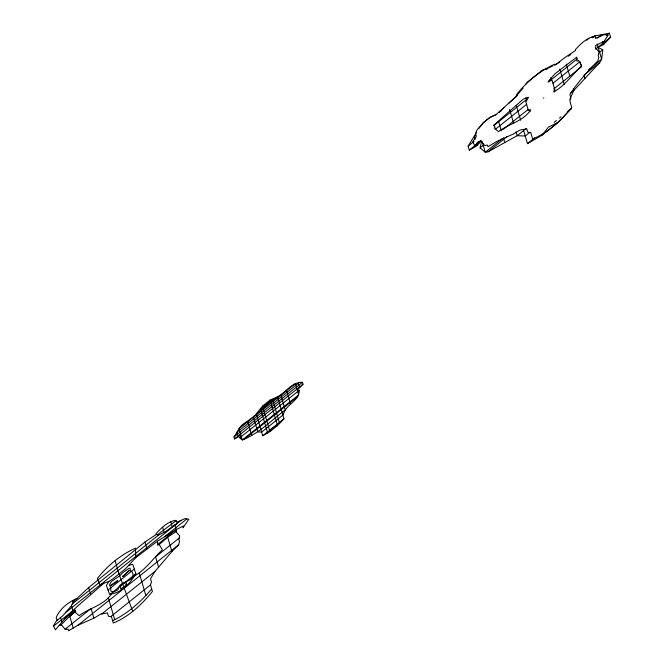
<?xml version="1.0" encoding="UTF-8"?>
<svg xmlns="http://www.w3.org/2000/svg" width="664" height="664" viewBox="0 0 664 664"><rect width="100%" height="100%" fill="white"/><g stroke="black" fill="none" stroke-linecap="round" stroke-linejoin="round"><path stroke-width="1" d="M299.24 390.308C299.588 399.247 289.57 403.289 285.238 409.978C271.302 420.362 258.761 433.716 242.285 439.95L239.779 437.833L240.692 434.024L238.293 436.787L234.55 438.929L233.985 436.987C237.397 432.214 239.389 426.197 244.651 423.026C256.387 415.705 265.94 404.625 277.577 396.806C286.3 392.192 291.537 382.066 302.444 382.273L303.008 384.215L299.671 387.734L296.874 389.121L299.24 390.308L239.779 437.833M591.416 37.358L594.861 35.922L609.419 33.2L610.589 37.209L603.701 44.463L597.924 47.335L602.796 49.783L601.634 59.22L599.75 62.524L573.912 90.379L570.7 92.943M526.046 128.633L517.223 135.688L487.99 151.848L485.259 152.23L480.08 147.864L481.624 141.415M101.692 614.009L154.928 571.463L172.217 551.244L178.633 544.787L179.471 541.625L178.865 539.525L179.712 535.84L175.927 531.706L176.607 530.81L174.898 524.917M110.747 616.632L150.487 584.868L151.508 582.12L150.529 578.767L154.928 571.463M176.998 522.219L184.808 518.625L188.792 519.281L183.04 527.83L183.596 525.905L176.242 529.557L157.542 541.11L135.73 557.719L125.239 568.982L112.755 578.958L108.863 581.382L103.899 583.183L76.775 606.871L64.674 618.84L55.402 629.846L53.41 625.745L56.548 620.757L62.756 615.802L71.463 605.676L73.098 602.024L88.669 587.557L144.918 542.04L156.256 534.47L158.621 535.001L165.054 531.93L177.529 523.049L175.786 520.319C167.677 521.489 161.452 527.855 156.073 533.599L156.256 534.47M569.878 99.218L573.912 90.379L573.347 88.428M476.636 132.26L468.137 146.121L469.299 150.13L477.009 145.715L481.093 141.017M118.64 587.499C120.923 580.593 136.593 581.838 132.36 572.16L130.708 570.949L129.978 568.168L128.891 568.384L123.081 572.401L119.661 575.771M108.863 581.382L106.389 585.474L109.577 594.305C121.462 593.035 130.102 583.39 135.904 573.696L132.734 564.342L128.999 565.305M262.504 406.127L256.337 413.78L262.728 435.783L269.908 431.617L277.527 425.524L283.968 418.81L277.577 396.806L270.123 400.043L262.504 406.127L269.908 431.617L272.921 427.74L277.527 425.524L270.123 400.043M525.888 84.071L526.992 82.436L542.712 69.869L547.833 68.4L546.331 69.595M523.655 130.542L527.457 143.631L542.272 135.033L548.489 127.04L557.992 122.467L571.281 108.605L567.305 111.784M479.109 128.152L483.434 122.682L490.14 117.32L496.589 114.474M111.494 593.857C103.999 605.327 89.582 607.801 79.149 615.694L74.883 611.967L69.786 616.358M508.367 103.642L514.26 98.222L523.107 88.154M151.683 588.976C140.859 601.808 127.845 613.453 112.606 620.699M157.542 541.11L157.575 545.194L159.244 544.571L167.693 537.168L175.927 531.706M103.899 583.183L100.09 585.183L97.4 578.444C107.651 565.554 120.441 554.913 135.539 548.157L135.73 557.719M61.271 624.666L65.404 629.563L68.11 629.123L68.6 630.8L77.613 625.388L94.595 617.81L100.646 614.1L107.452 612.93L108.423 616.283L111.452 616.74L113.287 623.031C129.04 616.682 141.756 604.447 152.413 591.491L150.487 584.868M498.797 112.44L503.951 107.701M517.107 95.657L496.323 114.366L489.634 117.594L483.425 122.558L477.034 129.928L475.548 133.489L476.37 136.336L472.751 141.706L474.735 145.798L478.553 141.274L479.773 141.465L480.611 140.619L484.745 145.516L487.451 145.076L487.932 146.761L496.954 141.341L513.936 133.771L519.987 130.053L526.793 128.891L527.764 132.244L530.793 132.692L532.628 138.992C548.381 132.642 561.097 120.408 571.754 107.452L569.828 100.828L570.849 98.081L569.87 94.728C577.555 82.195 587.872 71.421 597.965 60.739L598.812 57.585L598.206 55.485L599.053 51.8L595.268 47.667L595.948 46.77L595.583 45.509L602.929 41.865L602.381 43.782L608.133 35.242L604.149 34.586L596.338 38.18L595.127 36.279C587.009 37.45 580.793 43.816 575.414 49.559L575.588 50.431L564.259 58L554.896 65.205L554.88 64.117C539.782 70.865 526.992 81.514 516.741 94.396L517.198 95.591M64.674 618.84L75.215 610.357M586.602 40.222L588.835 38.437M514.26 98.222L516.65 96.313M498.938 112.59L501.287 110.714M592.504 37.815L594.861 35.922L595.6 38.454M475.59 135.406L474.312 136.427L475.15 139.324M597.392 38.056L601.003 35.175M516.285 105.617L520.676 120.284M468.137 146.121L473.971 141.449M493.966 125.471L527.921 98.338M548.14 82.178L577.298 58.872M606.498 35.532L609.419 33.2M469.299 150.13L481.018 140.768M495.186 129.447L526.784 104.19M553.095 83.158L580.037 61.627M595.591 49.202L610.589 37.209M480.08 147.864L483.251 145.325M502.914 129.613L528.287 109.336M553.801 88.943L581.531 66.782L580.286 62.491M599.625 52.315L602.796 49.783M502.557 138.403L485.259 152.23L482.13 141.465M588.321 69.861L601.634 59.22L597.202 43.957M487.99 151.848L506.906 136.726M584.752 74.509L599.75 62.524M530.021 132.202L525.241 136.02L517.223 135.688L516.086 131.787M527.457 143.631L534.62 137.904M554.083 122.35L556.44 120.466M559.478 118.043L560.98 116.839M542.272 135.033L557.992 122.467M233.985 436.987L302.444 382.273M234.55 438.929L303.008 384.215M243.605 439.759L297.762 396.483M262.728 435.783L283.968 418.81M57.029 620.375L56.208 617.537C59.959 608.573 68.326 602.148 76.991 598.405M72.168 604.099L158.621 535.001M65.371 612.764L180.907 520.427M164.896 536.462L186.8 518.957M53.593 626.127L72.924 610.681L71.463 605.676M157.575 544.472L176.242 529.557M108.033 590.022L134.319 569.015M65.114 629.215L91.059 608.473L93.865 618.142M179.205 538.048L155.6 556.913L158.621 567.305M110.34 594.122L135.904 573.696M134.327 575.995C145.715 569.812 152.986 558.449 162.348 549.825L159.244 544.571M77.995 625.214L178.633 544.787M157.434 534.736L176.068 520.759M119.703 575.904L111.502 581.423L109.477 584.71L110.755 587.847L110.822 590.993L113.411 592.114L118.043 589.723L118.4 587.889L117.901 588.08M558.092 63.196L559.785 62.034M568.276 56.208L570.824 54.465M548.688 67.969L552.963 65.794M554.672 64.931L557.237 63.628M543.368 98.147L543.816 97.99M59.212 625.314L60.432 625.513L67.745 618.118L75.837 611.137L74.351 609.27M97.4 578.444L98.928 582.444M132.775 611.511L118.997 573.97L115.162 560.765M602.821 41.442L603.701 44.463M583.963 75.14L584.901 78.394M566.284 64.109L569.787 76.169M559.785 69.023L564.209 84.27M550.572 77.854L551.137 79.78M554.083 89.93L554.656 91.906M525.855 97.608L526.884 101.144M529.366 109.684L529.938 111.66M509.587 109.419L513.67 123.454M498.689 121.703L501.345 130.866M503.353 137.772L504.723 142.478M476.603 144.295L477.009 145.715M299.671 387.734L298.368 383.228L236.982 432.289L238.293 436.787M286.624 390.598L290.566 404.168M280.93 395.146L285.238 409.978L282.897 415.116L261.657 432.09L257.773 431.932L253.465 417.1M279.586 423.375L272.605 399.33L260.628 408.899L267.617 432.945M247.772 421.648L251.714 435.219M170.723 521.481L172.267 526.793M167.096 535.093L171.893 551.626M162.614 527.274L164.099 532.387M144.918 542.04L146.927 548.945M139.299 573.073L145.856 595.616M108.323 597.724L114.706 619.686M88.669 587.557L90.669 594.438M72.725 600.762L73.098 602.024M69.205 614.349L73.181 628.044M60.615 617.512L61.943 622.077M126.135 584.171L125.205 585.922L120.591 589.109L120.699 585.847L122.558 583.673L126.002 582.527L126.492 583.365L126.135 584.171M111.021 585.208L110.813 585.665L116.781 581.805L117.769 580.353L111.021 585.208M122.749 576.277L123.122 576.559L129.571 570.285L122.749 576.277M528.195 97.342L525.73 101.434L528.411 110.664L530.835 109.817C523.34 121.28 508.923 123.761 498.481 131.646L494.224 127.928L495.17 127.098L493.692 125.222L523.24 99.144L528.195 97.342M554.872 89.947L553.668 91.956C565.056 85.764 572.326 74.409 581.689 65.786L578.585 60.532L576.916 61.146L576.883 57.062L555.062 73.679L548.339 81.265L552.066 80.294L554.872 89.947M295.389 383.593L239.007 428.662L242.285 439.95L298.675 394.881L295.389 383.593"/></g></svg>
